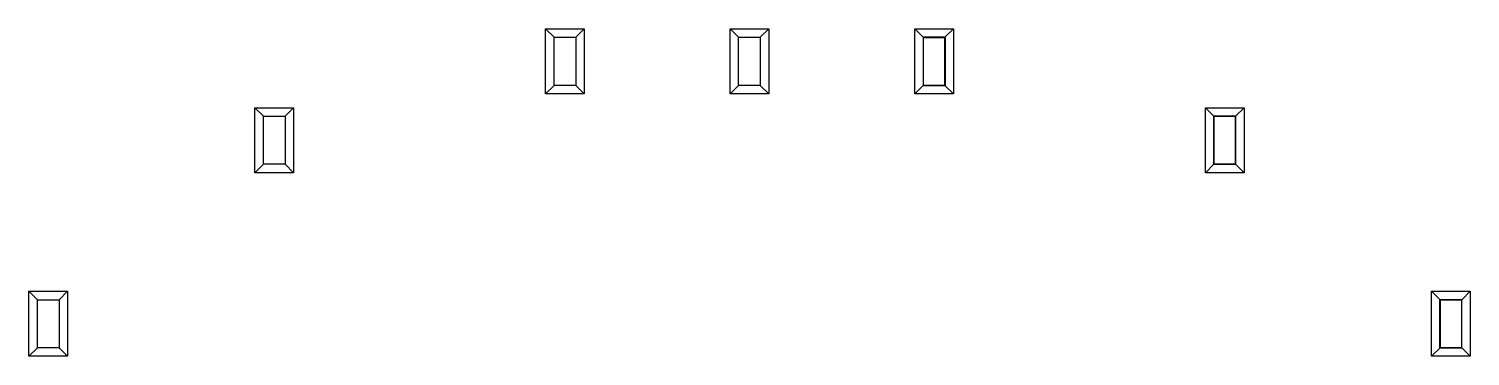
# Model space of a CAD drawing. Header units: millimetres. Extents: x 118 to 238, y -58 to -31.
import ezdxf

# ---------------------------------------------------------------- set-up
doc = ezdxf.new("R2010")
doc.units = ezdxf.units.MM
doc.header["$LTSCALE"] = 3.172209

msp = doc.modelspace()

# ---------------------------------------------------------------- linework, layer by layer
for p, q in [((161.56, -31.53), (160.85, -30.82)), ((163.36, -31.53), (164.07, -30.82)), ((176.91, -31.53), (176.2, -30.82)), ((178.71, -31.53), (179.42, -30.82)), ((192.26, -31.53), (191.55, -30.82)), ((194.06, -31.53), (194.77, -30.82)), ((161.56, -35.53), (160.85, -36.24)), ((163.36, -35.53), (164.07, -36.24)), ((176.91, -35.53), (176.2, -36.24)), ((178.71, -35.53), (179.42, -36.24)), ((192.26, -35.53), (191.55, -36.24)), ((194.06, -35.53), (194.77, -36.24)), ((137.39, -38.1), (136.68, -37.39)), ((139.19, -38.1), (139.9, -37.39)), ((216.43, -38.1), (215.72, -37.39)), ((218.23, -38.1), (218.94, -37.39)), ((137.39, -42.1), (136.68, -42.81)), ((139.19, -42.1), (139.9, -42.81)), ((216.43, -42.1), (215.72, -42.81)), ((218.23, -42.1), (218.94, -42.81)), ((118.6, -53.37), (117.89, -52.66)), ((120.4, -53.37), (121.1, -52.66)), ((235.23, -53.37), (234.52, -52.66)), ((237.03, -53.37), (237.73, -52.66)), ((118.6, -57.37), (117.89, -58.07)), ((120.4, -57.37), (121.1, -58.07)), ((235.23, -57.37), (234.52, -58.07)), ((237.03, -57.37), (237.73, -58.07))]:
    msp.add_line(p, q)
for points in [[(160.85, -30.82), (164.07, -30.82), (164.07, -36.24), (160.85, -36.24)], [(176.2, -30.82), (179.42, -30.82), (179.42, -36.24), (176.2, -36.24)], [(191.55, -30.82), (194.77, -30.82), (194.77, -36.24), (191.55, -36.24)], [(161.56, -31.53), (163.36, -31.53), (163.36, -35.53), (161.56, -35.53)], [(176.91, -31.53), (178.71, -31.53), (178.71, -35.53), (176.91, -35.53)], [(194.06, -31.53), (192.26, -31.53), (192.26, -35.53), (194.06, -35.53)], [(192.28, -31.55), (194.08, -31.55), (194.08, -35.55), (192.28, -35.55)], [(136.68, -37.39), (139.9, -37.39), (139.9, -42.81), (136.68, -42.81)], [(137.39, -38.1), (139.19, -38.1), (139.19, -42.1), (137.39, -42.1)], [(215.72, -37.39), (218.94, -37.39), (218.94, -42.81), (215.72, -42.81)], [(216.41, -38.1), (218.21, -38.1), (218.21, -42.1), (216.41, -42.1)], [(218.23, -38.1), (216.43, -38.1), (216.43, -42.1), (218.23, -42.1)], [(117.89, -52.66), (121.1, -52.66), (121.1, -58.07), (117.89, -58.07)], [(234.52, -52.66), (237.73, -52.66), (237.73, -58.07), (234.52, -58.07)], [(118.6, -53.37), (120.4, -53.37), (120.4, -57.37), (118.6, -57.37)], [(235.21, -53.37), (237.01, -53.37), (237.01, -57.37), (235.21, -57.37)], [(237.03, -53.37), (235.23, -53.37), (235.23, -57.37), (237.03, -57.37)]]:
    msp.add_lwpolyline(points, close=True)

doc.saveas('drawing.dxf')
